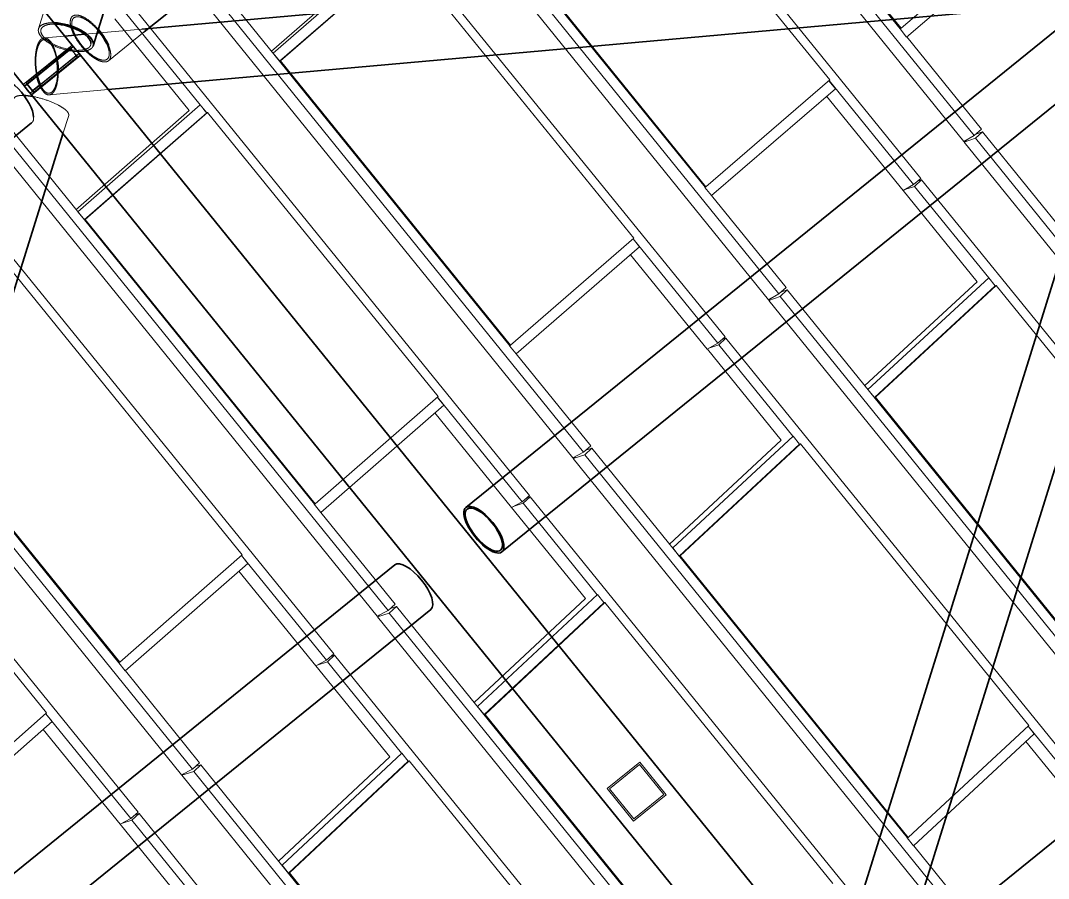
# Model space of a CAD drawing. Header units: millimetres. Extents: x 834681283 to 835686922, y 817551134 to 819407044.
# Drawn here: x 835292667 to 835297565, y 818151340 to 818155431 of the extents above; entities that cross this region are included whole.
import ezdxf

# ---------------------------------------------------------------- set-up
doc = ezdxf.new("R2010")
doc.units = ezdxf.units.MM
doc.header["$LTSCALE"] = 1200
doc.header["$MEASUREMENT"] = 0
for name, pattern in [('P01-MAGP-P-RF$0$P01_MS_01_N1-FloorPlan-PART2OFUPPERROOFSETTINGOUT$0$BH DASHED2', [3, 2, -1]), ('P01-MAGP-P-RF$0$P01_MS_01_N1-FloorPlan-PART2OFUPPERROOFSETTINGOUT$0$BH DASHED3', [2, 1, -1]), ('P01-MAGP-P-RF$0$PHANTOM', [2.5, 1.25, -0.25, 0.25, -0.25, 0.25, -0.25])]:
    doc.linetypes.add(name, pattern=pattern)
for name, color, linetype, lineweight in [('P01-MAGP-P-RF$0$MMH053__', 253, 'P01-MAGP-P-RF$0$PHANTOM', 40), ('P01-MAGP-P-RF$0$P01_MS_01_N1-FloorPlan-PART2OFUPPERROOFSETTINGOUT$0$S-BEAM', 253, 'Continuous', 35), ('P01-MAGP-P-RF$0$P01_MS_01_N1-FloorPlan-PART2OFUPPERROOFSETTINGOUT$0$S-BEAM-HIDN', 253, 'P01-MAGP-P-RF$0$P01_MS_01_N1-FloorPlan-PART2OFUPPERROOFSETTINGOUT$0$BH DASHED2', 18), ('P01-MAGP-P-RF$0$P01_MS_01_N1-FloorPlan-PART2OFUPPERROOFSETTINGOUT$0$S-COLS-HIDN', 253, 'P01-MAGP-P-RF$0$P01_MS_01_N1-FloorPlan-PART2OFUPPERROOFSETTINGOUT$0$BH DASHED3', 18), ('P01-MAGP-P-RF$0$ROOF MESH HALF TONE$0$A-GLAZ', 253, 'Continuous', 9), ('P01-MAGP-P-RF$0$ROOF MESH HALF TONE$0$A-MASS', 253, 'Continuous', 9)]:
    doc.layers.add(name, color=color, linetype=linetype, lineweight=lineweight)

# ---------------------------------------------------------------- blocks, each defined once
blk = doc.blocks.new('P01-MAGP-P-RF$0$P01_MS_01_N1-FloorPlan-PART2OFUPPERROOFSETTINGOUT$0$Circular Hollow Sections - CHS273x16_PSB98-8453023-PART 2 OF  UPPER ROOF SETTING OUT')
at = {"layer": 'P01-MAGP-P-RF$0$P01_MS_01_N1-FloorPlan-PART2OFUPPERROOFSETTINGOUT$0$S-BEAM'}
blk.add_line((63213.5, 54560.7), (69964.2, 59287.6), dxfattribs=at)
blk.add_ellipse((69885.9, 59399.4), major_axis=(-78.3, 111.8), ratio=0.398894, start_param=3.611324, end_param=6.274477, dxfattribs=at)
at = {"layer": 'P01-MAGP-P-RF$0$P01_MS_01_N1-FloorPlan-PART2OFUPPERROOFSETTINGOUT$0$S-BEAM-HIDN'}
blk.add_ellipse((69885.9, 59399.4), major_axis=(-78.3, 111.8), ratio=0.398894, start_param=3.141593, end_param=3.610959, dxfattribs=at)
blk = doc.blocks.new('P01-MAGP-P-RF$0$P01_MS_01_N1-FloorPlan-PART2OFUPPERROOFSETTINGOUT$0$Circular Hollow Sections - CHS273x16_PSB98-8453871-PART 2 OF  UPPER ROOF SETTING OUT')
at = {"layer": 'P01-MAGP-P-RF$0$P01_MS_01_N1-FloorPlan-PART2OFUPPERROOFSETTINGOUT$0$S-BEAM'}
blk.add_line((70529.5, 59683.4), (77125.8, 64302.2), dxfattribs=at)
for major_axis, start_param, end_param in [((-78.3, 111.8), 4.101589, 4.882462), ((-72.6, 103.6), 4.168854, 4.824046)]:
    blk.add_ellipse((70272.3, 59669.9), major_axis=major_axis, ratio=0.414146, start_param=start_param, end_param=end_param, dxfattribs=at)
at = {"layer": 'P01-MAGP-P-RF$0$P01_MS_01_N1-FloorPlan-PART2OFUPPERROOFSETTINGOUT$0$S-BEAM-HIDN'}
blk.add_line((70350.5, 59558.1), (70529.5, 59683.3), dxfattribs=at)
for major_axis, start_param, end_param in [((-72.6, 103.6), 0, 3.141593), ((-78.3, 111.8), 0, 3.141593), ((-78.3, 111.8), 4.882826, 6.283185), ((-72.6, 103.6), 4.82444, 6.283185), ((-72.6, 103.6), 3.141593, 4.16846), ((-78.3, 111.8), 3.141593, 4.101225)]:
    blk.add_ellipse((70272.3, 59669.9), major_axis=major_axis, ratio=0.414146, start_param=start_param, end_param=end_param, dxfattribs=at)
blk = doc.blocks.new('P01-MAGP-P-RF$0$P01_MS_01_N1-FloorPlan-PART2OFUPPERROOFSETTINGOUT$0$Circular Hollow Sections - CHS273x16_PSB98-8453937-PART 2 OF  UPPER ROOF SETTING OUT')
at = {"layer": 'P01-MAGP-P-RF$0$P01_MS_01_N1-FloorPlan-PART2OFUPPERROOFSETTINGOUT$0$S-BEAM'}
blk.add_line((80508.6, 59679.4), (73851, 55017.8), dxfattribs=at)
blk = doc.blocks.new('P01-MAGP-P-RF$0$P01_MS_01_N1-FloorPlan-PART2OFUPPERROOFSETTINGOUT$0$Circular Hollow Sections - CHS273x8_PSB100-8478965-PART 2 OF  UPPER ROOF SETTING OUT')
at = {"layer": 'P01-MAGP-P-RF$0$P01_MS_01_N1-FloorPlan-PART2OFUPPERROOFSETTINGOUT$0$S-BEAM'}
for p, q in [((73835.2, 55053.3), (75609, 59600.6)), ((75193.6, 59286.9), (73580.9, 55152.5))]:
    blk.add_line(p, q, dxfattribs=at)
for major_axis, start_param, end_param in [((-127.2, 49.6), 0, 3.141593), ((-127.2, 49.6), 3.141593, 6.283185), ((-119.7, 46.7), 3.141593, 6.283185), ((-119.7, 46.7), 0, 3.141593)]:
    blk.add_ellipse((73708, 55102.9), major_axis=major_axis, ratio=0.280357, start_param=start_param, end_param=end_param, dxfattribs=at)
at = {"layer": 'P01-MAGP-P-RF$0$P01_MS_01_N1-FloorPlan-PART2OFUPPERROOFSETTINGOUT$0$S-BEAM-HIDN'}
blk.add_line((75354.7, 59699.8), (75193.6, 59287), dxfattribs=at)
blk.add_ellipse((75481.9, 59650.2), major_axis=(-127.2, 49.6), ratio=0.280357, start_param=3.141593, end_param=6.283185, dxfattribs=at)
blk = doc.blocks.new('P01-MAGP-P-RF$0$P01_MS_01_N1-FloorPlan-PART2OFUPPERROOFSETTINGOUT$0$Circular Hollow Sections - CHS273x10_PSB97-8453118-PART 2 OF  UPPER ROOF SETTING OUT')
at = {"layer": 'P01-MAGP-P-RF$0$P01_MS_01_N1-FloorPlan-PART2OFUPPERROOFSETTINGOUT$0$S-BEAM'}
for p, q in [((71543.7, 57064.4), (67998.2, 54581.9)), ((64685.4, 51929), (71700.2, 56840.8))]:
    blk.add_line(p, q, dxfattribs=at)
blk.add_ellipse((71621.9, 56952.6), major_axis=(-78.3, 111.8), ratio=0.39395, start_param=3.141593, end_param=6.283185, dxfattribs=at)
blk = doc.blocks.new('P01-MAGP-P-RF$0$P01_MS_01_N1-FloorPlan-PART2OFUPPERROOFSETTINGOUT$0$Circular Hollow Sections - CHS273x10_PSB97-8454028-PART 2 OF  UPPER ROOF SETTING OUT')
at = {"layer": 'P01-MAGP-P-RF$0$P01_MS_01_N1-FloorPlan-PART2OFUPPERROOFSETTINGOUT$0$S-BEAM'}
for p, q in [((78969.6, 62264.2), (71900.7, 57314.4)), ((72057.3, 57090.8), (75273.4, 59342.7))]:
    blk.add_line(p, q, dxfattribs=at)
for major_axis, start_param, end_param in [((-78.3, 111.8), 0, 3.141593), ((-72.6, 103.6), 0, 3.141593), ((-78.3, 111.8), 3.141593, 6.283185), ((-72.6, 103.6), 3.141593, 6.283185)]:
    blk.add_ellipse((71979, 57202.6), major_axis=major_axis, ratio=0.398894, start_param=start_param, end_param=end_param, dxfattribs=at)
blk = doc.blocks.new('P01-MAGP-P-RF$0$P01_MS_01_N1-FloorPlan-PART2OFUPPERROOFSETTINGOUT$0$Circular Hollow Sections - CHS273x8_PSB100-8478740-PART 2 OF  UPPER ROOF SETTING OUT')
at = {"layer": 'P01-MAGP-P-RF$0$P01_MS_01_N1-FloorPlan-PART2OFUPPERROOFSETTINGOUT$0$S-BEAM'}
for p, q in [((74968.2, 59783.8), (70519.7, 59697.5)), ((70245.2, 59692.1), (70151.2, 59690.3)), ((70319, 59693.6), (70305.6, 59693.3)), ((70339.8, 59420.9), (74973.5, 59510.9))]:
    blk.add_line(p, q, dxfattribs=at)
for major_axis, start_param, end_param in [((-2.5, 128.5), 4.417857, 4.906023), ((-2.6, 136.5), 4.449265, 4.910862), ((-2.5, 128.5), 1.895448, 2.38997), ((-2.6, 136.5), 1.891747, 2.351695)]:
    blk.add_ellipse((70054.9, 59551.9), major_axis=major_axis, ratio=0.395327, start_param=start_param, end_param=end_param, dxfattribs=at)
at = {"layer": 'P01-MAGP-P-RF$0$P01_MS_01_N1-FloorPlan-PART2OFUPPERROOFSETTINGOUT$0$S-BEAM-HIDN'}
for p, q in [((70151.1, 59690.3), (70052.2, 59688.4)), ((70305.6, 59693.3), (70245.2, 59692.1)), ((70519.7, 59697.5), (70319.1, 59693.6)), ((70057.5, 59415.4), (70339.7, 59420.9))]:
    blk.add_line(p, q, dxfattribs=at)
for major_axis, start_param, end_param in [((-2.6, 136.5), 0, 1.891382), ((-2.5, 128.5), 0, 1.895061), ((-2.6, 136.5), 4.911226, 6.283185), ((-2.5, 128.5), 4.906411, 6.283185), ((-2.5, 128.5), 3.141593, 4.417469), ((-2.6, 136.5), 3.141593, 4.448901), ((-2.6, 136.5), 2.35206, 3.141593), ((-2.5, 128.5), 2.390358, 3.141593)]:
    blk.add_ellipse((70054.9, 59551.9), major_axis=major_axis, ratio=0.395327, start_param=start_param, end_param=end_param, dxfattribs=at)
blk = doc.blocks.new('P01-MAGP-P-RF$0$P01_MS_01_N1-FloorPlan-PART2OFUPPERROOFSETTINGOUT$0$Circular Hollow Sections - CHS273x12_5_PSB101-8478623-PART 2 OF  UPPER ROOF SETTING OUT')
at = {"layer": 'P01-MAGP-P-RF$0$P01_MS_01_N1-FloorPlan-PART2OFUPPERROOFSETTINGOUT$0$S-BEAM'}
for p, q in [((71736.3, 64124.3), (70061.5, 59818.4)), ((70283, 59634.9), (71990.8, 64025.3))]:
    blk.add_line(p, q, dxfattribs=at)
for centre, major_axis, start_param, end_param in [((71863.6, 64074.8), (-127.2, 49.5), 3.141593, 6.283185), ((70155.8, 59684.3), (-127.2, 49.5), 3.26889, 5.286309), ((70155.8, 59684.3), (-115.6, 45), 3.268401, 5.286227)]:
    blk.add_ellipse(centre, major_axis=major_axis, ratio=0.428187, start_param=start_param, end_param=end_param, dxfattribs=at)
at = {"layer": 'P01-MAGP-P-RF$0$P01_MS_01_N1-FloorPlan-PART2OFUPPERROOFSETTINGOUT$0$S-BEAM-HIDN'}
blk.add_line((70061.4, 59818.4), (70028.5, 59733.8), dxfattribs=at)
for major_axis, start_param, end_param in [((-127.2, 49.5), 5.286674, 6.283185), ((-127.2, 49.5), 0, 3.141593), ((-115.6, 45), 0, 3.141593), ((-115.6, 45), 5.286629, 6.283185), ((-115.6, 45), 3.141593, 3.268), ((-127.2, 49.5), 3.141593, 3.268525)]:
    blk.add_ellipse((70155.8, 59684.3), major_axis=major_axis, ratio=0.428187, start_param=start_param, end_param=end_param, dxfattribs=at)
blk = doc.blocks.new('P01-MAGP-P-RF$0$P01_MS_01_N1-FloorPlan-PART2OFUPPERROOFSETTINGOUT$0$Circular Hollow Sections - CHS273x8_PSB100-8478185-PART 2 OF  UPPER ROOF SETTING OUT')
at = {"layer": 'P01-MAGP-P-RF$0$P01_MS_01_N1-FloorPlan-PART2OFUPPERROOFSETTINGOUT$0$S-BEAM'}
for p, q in [((68422.8, 54914.3), (70109.8, 59226.3)), ((69794, 59168.4), (68168.6, 55013.7))]:
    blk.add_line(p, q, dxfattribs=at)
for centre, major_axis, start_param, end_param in [((70015.7, 59360.5), (-127.1, 49.7), 5.114446, 5.494503), ((68295.7, 54964), (-127.1, 49.7), 0, 3.141593), ((68295.7, 54964), (-127.1, 49.7), 3.141593, 6.283185), ((68295.7, 54964), (-119.7, 46.8), 0, 3.141593), ((68295.7, 54964), (-119.7, 46.8), 3.141593, 6.283185)]:
    blk.add_ellipse(centre, major_axis=major_axis, ratio=0.284211, start_param=start_param, end_param=end_param, dxfattribs=at)
at = {"layer": 'P01-MAGP-P-RF$0$P01_MS_01_N1-FloorPlan-PART2OFUPPERROOFSETTINGOUT$0$S-BEAM-HIDN'}
for p, q in [((69888.6, 59410.2), (69794, 59168.4)), ((70109.8, 59226.3), (70142.9, 59310.7))]:
    blk.add_line(p, q, dxfattribs=at)
for start_param, end_param in [(5.494867, 6.283185), (3.141593, 5.114081)]:
    blk.add_ellipse((70015.7, 59360.5), major_axis=(-127.1, 49.7), ratio=0.284211, start_param=start_param, end_param=end_param, dxfattribs=at)
blk = doc.blocks.new('P01-MAGP-P-RF$0$ROOF MESH HALF TONE')
at = {"layer": 'P01-MAGP-P-RF$0$ROOF MESH HALF TONE$0$A-GLAZ', "lineweight": 5}
for p, q in [((74440.1, 58914.6), (72722.3, 61372.7)), ((74124.2, 59446.8), (72759.1, 61400.1)), ((72671.8, 61347.8), (74389.6, 58889.7)), ((74172.4, 58728.7), (72448.8, 61185.6)), ((74128.5, 59449), (73128.3, 60880.3)), ((73143.9, 58758.1), (71778.2, 60712.1)), ((71689.9, 60660), (73407.8, 58202.1)), ((73459.5, 58226.7), (71741.5, 60684.7)), ((72770.2, 60656.2), (73772.8, 59227)), ((73189.5, 58039.6), (71466.1, 60496.6)), ((73148.3, 58760.2), (72148.5, 60190.7)), ((72163, 58069.1), (70796.6, 60023.8)), ((71135.4, 59539.9), (71754.5, 60006.9)), ((70707.5, 59972), (72425.6, 57514.1)), ((72478.2, 57538.4), (70760.1, 59996.3)), ((71701.7, 59982.1), (71128.1, 59549.5)), ((71782.7, 59965.7), (71163.6, 59498.8)), ((71168.1, 59500.9), (71787.2, 59967.8)), ((71787.2, 59967.8), (72789.2, 58539.3)), ((74756.5, 59914.8), (74128.5, 59449)), ((74152.3, 59405.6), (74780.3, 59871.4)), ((72206.7, 57350.6), (70483.5, 59807.8)), ((70718.1, 59294.2), (70394.4, 59755.7)), ((70771.2, 59318.1), (70447.1, 59780.2)), ((71135.4, 59539.9), (71164, 59499.1)), ((71168.1, 59500.9), (71163.6, 59498.8)), ((72167.5, 58071.2), (71168.1, 59500.9)), ((74123.7, 59446.4), (74152.3, 59405.6)), ((74128.5, 59449), (74124.2, 59446.8)), ((74477, 58942), (74152.8, 59405.9)), ((71181.4, 57380), (69814.4, 59335.1)), ((70154.2, 58849.9), (70771.6, 59318.4)), ((70800.1, 59277.6), (70771.6, 59318.4)), ((69724.8, 59283.8), (71443.1, 56826)), ((71496.3, 56849.8), (69778.1, 59307.5)), ((70718.1, 59294.2), (70146.4, 58860.3)), ((70799.8, 59277.3), (70182.4, 58808.9)), ((70186.9, 58810.9), (70804.3, 59279.4)), ((70800.4, 59276.4), (70786.2, 59296.6)), ((70799.8, 59277.3), (70804.3, 59279.4)), ((70799.8, 59277.4), (70800.1, 59277.6)), ((70804.3, 59279.4), (71805.7, 57851.5)), ((73772.8, 59227), (73148.3, 58760.2)), ((73796.5, 59183.7), (73768.4, 59223.8)), ((74135.7, 58701.2), (73768.9, 59224.1)), ((73172.1, 58716.9), (73796.5, 59183.7)), ((71224, 56661.7), (69501, 59119)), ((74084.4, 58676.1), (73751.8, 59150.3)), ((74440.1, 58914.6), (74477, 58942)), ((74481.8, 58929.9), (74445.5, 58901.1)), ((74448.8, 58921.1), (74481.8, 58929.9)), ((75849.4, 56973.4), (74481.8, 58929.9)), ((74389.6, 58889.7), (74440.1, 58914.6)), ((74445.5, 58901.1), (74390.8, 58886.5)), ((74390.8, 58886.5), (74403.4, 58896.5)), ((74390.8, 58886.5), (76108.2, 56429.6)), ((76162.9, 56444.2), (74445.5, 58901.1)), ((70154.2, 58849.9), (70182.7, 58809.1)), ((70186.9, 58810.9), (70182.4, 58808.9)), ((71185.9, 57382), (70186.9, 58810.9)), ((73143.4, 58757.7), (73172.1, 58716.9)), ((73148.3, 58760.2), (73143.9, 58758.1)), ((74135.7, 58701.2), (74172.4, 58728.7)), ((73496.1, 58254.1), (73172.5, 58717.2)), ((74084.4, 58676.1), (74135.7, 58701.2)), ((74139.6, 58692.8), (74092.8, 58680.2)), ((74175.6, 58721.7), (74139.6, 58692.8)), ((74462.1, 58232.8), (74139.6, 58692.8)), ((74156, 58716.4), (74175.6, 58721.7)), ((75899.4, 56263.7), (74175.6, 58721.7)), ((70199.1, 56690.6), (68831.7, 58646.2)), ((74406.3, 58218.1), (74084.9, 58676.4)), ((68741.8, 58595.3), (70460.3, 56137.6)), ((70513.9, 56160.8), (68795.4, 58618.5)), ((69821.5, 58590.9), (70822.3, 57163.7)), ((72789.2, 58539.3), (72167.5, 58071.2)), ((72812.9, 58496.1), (72784.9, 58536.1)), ((73153, 58012.1), (72785.3, 58536.4)), ((72191.1, 58028), (72812.9, 58496.1)), ((73100.7, 57987.4), (72767.7, 58462.1)), ((70241.4, 55973), (68518.6, 58430.4)), ((73459.5, 58226.7), (73496.1, 58254.1)), ((73500.9, 58242.3), (73464.9, 58213.4)), ((73469.4, 58234.1), (73500.9, 58242.3)), ((74869.2, 56285.3), (73500.9, 58242.3)), ((73407.8, 58202.1), (73459.5, 58226.7)), ((73464.9, 58213.4), (73408.9, 58198.9)), ((73408.9, 58198.9), (73420.3, 58208)), ((73408.9, 58198.9), (75126.6, 55742)), ((75182.6, 55756.6), (73464.9, 58213.4)), ((74406.3, 58218.1), (73837.2, 57761.3)), ((73851, 57742.4), (74462.5, 58233.2)), ((74490.5, 58192.4), (73879, 57701.6)), ((73883.8, 57702.9), (74495.3, 58193.7)), ((74490.9, 58192.7), (74462.5, 58233.2)), ((74490.5, 58192.4), (74495.3, 58193.7)), ((74490.5, 58192.4), (74490.9, 58192.7)), ((74495.3, 58193.7), (75488.3, 56777.7)), ((70203.7, 56692.6), (69205.1, 58120.8)), ((72162.5, 58068.8), (72191.1, 58028)), ((72167.5, 58071.2), (72163, 58069.1)), ((72514.7, 57565.9), (72191.5, 58028.2)), ((73100.7, 57987.4), (73153, 58012.1)), ((73157, 58003.8), (73109, 57991.2)), ((73153, 58012.1), (73189.5, 58039.6)), ((73192.9, 58032.7), (73157, 58003.8)), ((73479.2, 57544.3), (73157, 58003.8)), ((73173.9, 58027.8), (73192.9, 58032.7)), ((74916.2, 55574.8), (73192.9, 58032.7)), ((73422.4, 57529.6), (73101.3, 57987.6)), ((68838.9, 57902.5), (69839, 56475.9)), ((71805.7, 57851.5), (71185.9, 57382)), ((71829.3, 57808.4), (71801.4, 57848.3)), ((72170.3, 57323), (71801.7, 57848.6)), ((71209.6, 57338.9), (71829.3, 57808.4)), ((72117.4, 57298.8), (71784.1, 57774.1)), ((73851, 57742.4), (73879.4, 57701.9)), ((73883.8, 57702.9), (73879, 57701.6)), ((74874.2, 56286.2), (73883.8, 57702.9)), ((72478.2, 57538.4), (72514.7, 57565.9)), ((72519.4, 57554.5), (72483.6, 57525.5)), ((72489.4, 57546.9), (72519.4, 57554.5)), ((73888.4, 55597), (72519.4, 57554.5)), ((72425.6, 57514.1), (72478.2, 57538.4)), ((72483.6, 57525.5), (72426.6, 57511.1)), ((72426.6, 57511.1), (72436.9, 57519.3)), ((72426.6, 57511.1), (74144.8, 55054.1)), ((74201.7, 55068.6), (72483.6, 57525.5)), ((73422.4, 57529.7), (72856.5, 57072.4)), ((72870.8, 57052.7), (73479.5, 57544.6)), ((73507.5, 57503.9), (72898.8, 57012)), ((72903.7, 57013.3), (73512.4, 57505.1)), ((73507.9, 57504.1), (73479.5, 57544.6)), ((73507.5, 57503.9), (73512.4, 57505.1)), ((73507.6, 57503.9), (73507.9, 57504.1)), ((73512.4, 57505.1), (74504.3, 56090.3)), ((71181, 57379.7), (71209.6, 57338.9)), ((71185.9, 57382), (71181.4, 57380)), ((71532.7, 56877.4), (71209.9, 57339.1)), ((72117.4, 57298.8), (72170.3, 57323)), ((72174.5, 57314.9), (72125.2, 57302.4)), ((72170.3, 57323), (72206.7, 57350.6)), ((72210.3, 57343.9), (72174.5, 57314.9)), ((72496.4, 56855.7), (72174.5, 57314.9)), ((72191.7, 57339.2), (72210.3, 57343.9)), ((73933.1, 54886), (72210.3, 57343.9)), ((72438.9, 56841.3), (72118, 57299.1)), ((70822.3, 57163.7), (70203.7, 56692.6)), ((70845.9, 57120.7), (70818, 57160.5)), ((71187.7, 56634.1), (70818.4, 57160.8)), ((70227.3, 56649.6), (70845.9, 57120.7)), ((71134.3, 56610.5), (70800.7, 57086.3)), ((72870.8, 57052.7), (72899.1, 57012.3)), ((72903.7, 57013.3), (72898.8, 57012)), ((73893.4, 55597.9), (72903.7, 57013.3)), ((71496.3, 56849.8), (71532.7, 56877.4)), ((71537.4, 56866.4), (71501.6, 56837.4)), ((71508.9, 56859.3), (71537.4, 56866.4)), ((72906.8, 54908.5), (71537.4, 56866.4)), ((71443.1, 56826), (71496.3, 56849.8)), ((71501.6, 56837.4), (71444, 56823.1)), ((71444, 56823.1), (71453.2, 56830.5)), ((71444, 56823.1), (73162.6, 54366.1)), ((73220.2, 54380.4), (71501.6, 56837.4)), ((72438.9, 56841.3), (71875.2, 56383.5)), ((71889.8, 56363.1), (72496.7, 56855.9)), ((71922.8, 56323.7), (72529.6, 56816.6)), ((72524.9, 56815.6), (72496.7, 56855.9)), ((72524.7, 56815.3), (72529.6, 56816.6)), ((72529.6, 56816.6), (73520.6, 55402.8)), ((72524.7, 56815.3), (71917.8, 56322.5)), ((72524.7, 56815.4), (72524.9, 56815.6)), ((70198.8, 56690.4), (70227.3, 56649.6)), ((70203.7, 56692.6), (70199.1, 56690.6)), ((70550.2, 56188.5), (70227.6, 56649.8)), ((71134.3, 56610.5), (71187.7, 56634.1)), ((71192, 56626.1), (71141.6, 56613.7)), ((71187.7, 56634.1), (71224, 56661.7)), ((71227.7, 56655.2), (71192, 56626.1)), ((71513.6, 56167.2), (71192, 56626.1)), ((71209.6, 56650.7), (71227.7, 56655.2)), ((72950.1, 54197.4), (71227.7, 56655.2)), ((71455.7, 56153), (71134.9, 56610.8)), ((69839, 56475.9), (69220.8, 56003.1)), ((69244.4, 55960.1), (69862.7, 56432.9)), ((69862.7, 56432.9), (69834.8, 56472.7)), ((70205.1, 55945.2), (69835.1, 56472.9)), ((70151.6, 55922.4), (69817.8, 56398.6)), ((71889.8, 56363.1), (71918.1, 56322.7)), ((71922.8, 56323.7), (71917.8, 56322.5)), ((72911.9, 54909.5), (71922.8, 56323.7)), ((70513.9, 56160.8), (70550.2, 56188.5)), ((70460.3, 56137.6), (70513.9, 56160.8)), ((70519.1, 56149), (70461.1, 56134.9)), ((70461.1, 56134.9), (70469.1, 56141.5)), ((70461.1, 56134.9), (72180.1, 53677.8)), ((70554.7, 56178), (70519.1, 56149)), ((72238.1, 53691.9), (70519.1, 56149)), ((70527.9, 56171.5), (70554.7, 56178)), ((71924.7, 54219.9), (70554.7, 56178)), ((71455.8, 56153), (70893.1, 55694.4)), ((70908, 55673.5), (71513.9, 56167.3)), ((71542.1, 56127), (71513.9, 56167.3)), ((71541.9, 56126.8), (70936.1, 55633)), ((70941, 55634.2), (71546.9, 56128)), ((71541.9, 56126.8), (71546.9, 56128)), ((71542, 56126.8), (71542.1, 56127)), ((71546.9, 56128), (72537.1, 54715.1)), ((74504.3, 56090.3), (73893.4, 55597.9)), ((74527.5, 56048.4), (74500.3, 56087.1)), ((74880.4, 55545.8), (74500.7, 56087.4)), ((73916.5, 55556), (74527.5, 56048.4)), ((74823.7, 55531), (74484.9, 56014.1)), ((70151.6, 55922.4), (70205.1, 55945.2)), ((70209.5, 55937.5), (70158, 55925.2)), ((70205.1, 55945.2), (70241.4, 55973)), ((70245.2, 55966.6), (70209.5, 55937.5)), ((70531, 55478.6), (70209.5, 55937.5)), ((70227.4, 55962.4), (70245.2, 55966.6)), ((71967.1, 53508.8), (70245.2, 55966.6)), ((70473, 55464.8), (70152.2, 55922.7)), ((70908, 55673.5), (70936.3, 55633.2)), ((70941, 55634.2), (70936.1, 55633)), ((71929.8, 54220.9), (70941, 55634.2)), ((73888.2, 55596.4), (73916.5, 55556)), ((73888.4, 55596.9), (73888.6, 55596.7)), ((73893.4, 55597.9), (73888.6, 55596.7)), ((74237.6, 55097.6), (73916.8, 55556.2))]:
    blk.add_line(p, q, dxfattribs=at)
at = {"layer": 'P01-MAGP-P-RF$0$ROOF MESH HALF TONE$0$A-MASS', "lineweight": 5}
for points, knots in [([(26562.4, 74606.9), (26761.6, 74322.5), (27146.8, 73772.4), (27692.3, 72993.3), (28212.8, 72249.9), (28631.9, 71651.3), (28962.1, 71179.8), (29208.1, 70828.5), (29453.3, 70478.3), (29657.8, 70186.2), (29821.5, 69952.4), (29985.3, 69718.5), (30190.2, 69425.9), (30436.3, 69074.4), (30682.7, 68722.5), (30929.4, 68370.1), (31135.3, 68076.1), (31300.2, 67840.6), (31423.9, 67663.9), (31547.8, 67487), (31671.8, 67310), (31795.8, 67132.8), (31961.4, 66896.4), (32251.5, 66482.1), (32583.9, 66007.3), (32917.4, 65531), (33168.1, 65173), (33419.4, 64814.1), (33671.2, 64454.5), (33923.7, 64093.9), (34261.1, 63612), (34684.6, 63007.2), (35195.7, 62277.2), (35709.9, 61542.9), (36227.4, 60803.8), (36922.1, 59811.8), (37624.1, 58809.1), (38334.4, 57794.7), (39050.5, 56772), (39956.9, 55477.6), (40879.8, 54159.6), (41628.8, 53089.9), (42196.1, 52279.7), (42769, 51461.4), (43346.6, 50636.6), (43927.9, 49806.4), (44511.9, 48972.4), (45097.7, 48135.7), (45684.5, 47297.8), (46271.1, 46459.9), (46856.8, 45623.5), (47441.5, 44788.5), (48219.3, 43677.6), (49188.3, 42293.7), (50151.9, 40917.6), (50919, 39822), (51683.6, 38730.1), (52634.7, 37371.8), (53768.6, 35752.4), (54707.5, 34411.5), (55455.1, 33343.8), (56014, 32545.6), (56571.2, 31749.9), (57126.6, 30956.6), (57680.4, 30165.8), (58140.4, 29508.9), (58507.6, 28984.5), (58736.7, 28657.3), (58919.8, 28395.8), (59057, 28199.8), (59194.1, 28004), (59331.1, 27808.3), (59468, 27612.8), (59650.5, 27352.3), (59878.2, 27027), (60151.1, 26637.3), (60514.4, 26118.4), (60967.6, 25471.3), (61509.7, 24697), (62050.3, 23925), (62589.3, 23155.2), (63126.7, 22387.7), (63662.6, 21622.4), (64196.9, 20859.3), (64729.7, 20098.3), (65261.1, 19339.5), (65702.6, 18708.9), (66055.1, 18205.5), (66319.1, 17828.4), (66582.8, 17451.9), (66846.1, 17075.9), (67109.2, 16700.1), (67459.9, 16199.2), (67898.8, 15572.4), (68427.7, 14817.1), (68960.2, 14056.5), (69498, 13288.5), (70223.9, 12251.9), (71151.7, 10926.9), (71923.6, 9824.4), (72319, 9259.7)], [0, 0, 0, 0, 0.011905, 0.02381, 0.035714, 0.047619, 0.053571, 0.059524, 0.065476, 0.071429, 0.074405, 0.077381, 0.083333, 0.089286, 0.095238, 0.10119, 0.107143, 0.110119, 0.113095, 0.116071, 0.119048, 0.122024, 0.125, 0.130952, 0.142857, 0.14881, 0.154762, 0.160714, 0.166667, 0.172619, 0.178571, 0.190476, 0.202381, 0.214286, 0.22619, 0.238095, 0.261905, 0.27381, 0.285714, 0.309524, 0.333333, 0.345238, 0.357143, 0.369048, 0.380952, 0.392857, 0.404762, 0.416667, 0.428571, 0.440476, 0.452381, 0.464286, 0.47619, 0.5, 0.52381, 0.535714, 0.547619, 0.571429, 0.595238, 0.619048, 0.630952, 0.642857, 0.654762, 0.666667, 0.678571, 0.690476, 0.696429, 0.702381, 0.705357, 0.708333, 0.71131, 0.714286, 0.717262, 0.720238, 0.72619, 0.732143, 0.738095, 0.75, 0.761905, 0.77381, 0.785714, 0.797619, 0.809524, 0.821429, 0.833333, 0.845238, 0.857143, 0.863095, 0.869048, 0.875, 0.880952, 0.886905, 0.892857, 0.904762, 0.916667, 0.928571, 0.940476, 0.952381, 0.97619, 1, 1, 1, 1]), ([(72319, 9259.7), (72269.6, 9330.3), (72171, 9471), (71975.1, 9750.9), (71635.1, 10236.5), (71157.2, 10918.9), (70595, 11721.9), (70042.4, 12511), (69498, 13288.5), (68960.2, 14056.5), (68427.7, 14817.1), (67898.8, 15572.4), (67459.9, 16199.2), (67109.2, 16700.1), (66846.1, 17075.9), (66582.8, 17451.9), (66319.1, 17828.4), (66055.1, 18205.5), (65790.7, 18583), (65526, 18961.1), (65172.5, 19465.9), (64818.3, 19971.8), (64463.3, 20478.8), (64196.7, 20859.5), (63929.7, 21240.8), (63662.4, 21622.7), (63394.6, 22005.1), (63171.2, 22324.2), (62992.2, 22579.7), (62857.9, 22771.5), (62723.5, 22963.5), (62589, 23155.6), (62454.4, 23347.8), (62274.8, 23604.3), (61960.2, 24053.6), (61329.5, 24954.3), (60424.6, 26246.7), (59332.2, 27806.7), (58416.4, 29114.7), (57772.4, 30034.5), (57403.5, 30561.2), (57126.4, 30957), (56848.9, 31353.3), (56571, 31750.2), (56292.6, 32147.8), (55920.9, 32678.7), (55268.8, 33609.9), (54332.9, 34946.6), (53391, 36291.7), (52633.8, 37373.1), (52064.1, 38186.7), (51492.5, 39003), (50919, 39822), (50343.7, 40643.7), (49766.5, 41468), (49187.5, 42294.9), (48606.9, 43124), (48024.9, 43955.3), (47441.5, 44788.5), (46856.8, 45623.5), (46271.1, 46459.9), (45684.5, 47297.8), (45097.7, 48135.7), (44511.9, 48972.4), (43927.9, 49806.4), (43346.6, 50636.6), (42769, 51461.4), (42196.1, 52279.7), (41628.8, 53089.9), (41067, 53892.1), (40510.6, 54686.8), (39959.4, 55474), (39231, 56514.3), (38332.3, 57797.8), (37448, 59060.7), (36748.4, 60059.8), (36227.4, 60803.8), (35709.9, 61542.9), (35002.9, 62552.6), (34291.9, 63568), (33576.3, 64590), (33042.4, 65352.5), (32511, 66111.5), (31981.8, 66867.2), (31454.6, 67620.1), (31016.8, 68245.4), (30667.3, 68744.5), (30405.5, 69118.4), (30144.1, 69491.8), (29882.9, 69864.7), (29665.5, 70175.2), (29491.7, 70423.5), (29361.4, 70609.6), (29231, 70795.8), (29057, 71044.3), (28838.6, 71356.2), (28574.2, 71733.8), (28217, 72243.9), (27759.1, 72897.9), (27182.4, 73721.5), (26774, 74304.7), (26562.4, 74606.9)], [0, 0, 0, 0, 0.002976, 0.005952, 0.011905, 0.02381, 0.035714, 0.047619, 0.059524, 0.071429, 0.083333, 0.095238, 0.107143, 0.113095, 0.119048, 0.125, 0.130952, 0.136905, 0.142857, 0.14881, 0.154762, 0.166667, 0.172619, 0.178571, 0.184524, 0.190476, 0.196429, 0.202381, 0.205357, 0.208333, 0.21131, 0.214286, 0.217262, 0.220238, 0.22619, 0.238095, 0.261905, 0.285714, 0.309524, 0.321429, 0.327381, 0.333333, 0.339286, 0.345238, 0.35119, 0.357143, 0.369048, 0.392857, 0.416667, 0.428571, 0.440476, 0.452381, 0.464286, 0.47619, 0.488095, 0.5, 0.511905, 0.52381, 0.535714, 0.547619, 0.559524, 0.571429, 0.583333, 0.595238, 0.607143, 0.619048, 0.630952, 0.642857, 0.654762, 0.666667, 0.678571, 0.690476, 0.702381, 0.72619, 0.75, 0.761905, 0.77381, 0.785714, 0.797619, 0.822917, 0.835565, 0.848214, 0.860863, 0.873512, 0.886161, 0.89881, 0.905134, 0.911458, 0.917783, 0.924107, 0.930432, 0.933594, 0.936756, 0.939918, 0.94308, 0.949405, 0.955729, 0.962054, 0.974702, 0.987351, 1, 1, 1, 1])]:
    blk.add_open_spline(points, degree=3, knots=knots, dxfattribs=at)
blk = doc.blocks.new('P01-MAGP-P-RF')
at = {"layer": 'P01-MAGP-P-RF$0$P01_MS_01_N1-FloorPlan-PART2OFUPPERROOFSETTINGOUT$0$S-BEAM'}
for p, q in [((835292918.5, 818155307.6), (835289138, 818159976.4)), ((835292685.4, 818155118.8), (835288904.8, 818159787.6)), ((835292918.5, 818155307.6), (835292685.4, 818155118.8)), ((835292698.7, 818155127.8), (835292907, 818155296.5)), ((835292907, 818155296.5), (835292914.9, 818155286.7)), ((835292928.6, 818155295.2), (835292918.5, 818155307.6)), ((835292927.3, 818155271.3), (835292938.9, 818155257)), ((835292952.6, 818155265.5), (835292938.4, 818155283.1)), ((835292719.5, 818155076.7), (835292952.6, 818155265.5)), ((835292938.9, 818155257), (835292730.7, 818155088.3)), ((835296727.9, 818150603.3), (835292952.6, 818155265.5)), ((835292711.9, 818155111.5), (835292698.7, 818155127.8)), ((835292699.5, 818155101.4), (835292685.4, 818155118.8)), ((835292719.5, 818155076.7), (835292699.5, 818155101.4)), ((835292730.7, 818155088.3), (835292711.9, 818155111.5)), ((835296494.7, 818150414.5), (835292719.5, 818155076.7)), ((835292758.2, 818155122.8), (835292724.8, 818155095.6))]:
    blk.add_line(p, q, dxfattribs=at)
at = {"layer": 'P01-MAGP-P-RF$0$P01_MS_01_N1-FloorPlan-PART2OFUPPERROOFSETTINGOUT$0$S-BEAM-HIDN'}
for p, q in [((835292913.1, 818155314.3), (835292680, 818155125.5)), ((835292693.7, 818155134), (835292901.9, 818155302.7)), ((835292713.2, 818155084.5), (835292946.4, 818155273.3)), ((835292901.9, 818155302.7), (835292907, 818155296.5)), ((835292914.9, 818155286.7), (835292927.3, 818155271.3)), ((835292938.4, 818155283.1), (835292928.6, 818155295.2)), ((835292933, 818155264.3), (835292758.3, 818155122.8)), ((835292698.7, 818155127.8), (835292693.7, 818155134))]:
    blk.add_line(p, q, dxfattribs=at)
at = {"layer": 'P01-MAGP-P-RF$0$P01_MS_01_N1-FloorPlan-PART2OFUPPERROOFSETTINGOUT$0$S-COLS-HIDN'}
for p, q in [((835295462.5, 818151768.7), (835295617.9, 818151894.6)), ((835295743.8, 818151739.1), (835295617.9, 818151894.6)), ((835295473.8, 818151767.5), (835295616.8, 818151883.3)), ((835295732.5, 818151740.3), (835295616.8, 818151883.3)), ((835295588.4, 818151613.3), (835295462.5, 818151768.7)), ((835295473.8, 818151767.5), (835295589.5, 818151624.5)), ((835295588.4, 818151613.3), (835295743.8, 818151739.1)), ((835295589.5, 818151624.5), (835295732.5, 818151740.3))]:
    blk.add_line(p, q, dxfattribs=at)
at = {"layer": 'P01-MAGP-P-RF$0$MMH053__', "rotation": 3.998948738169357}
blk.add_blockref('P01-MAGP-P-RF$0$ROOF MESH HALF TONE', (835227060.7, 818090920.1), dxfattribs=at)
at = {"layer": 'P01-MAGP-P-RF$0$P01_MS_01_N1-FloorPlan-PART2OFUPPERROOFSETTINGOUT$0$S-BEAM', "linetype": 'P01-MAGP-P-RF$0$P01_MS_01_N1-FloorPlan-PART2OFUPPERROOFSETTINGOUT$0$BH DASHED2', "lineweight": 18, "rotation": 3.998948738169357}
for name in ['P01-MAGP-P-RF$0$P01_MS_01_N1-FloorPlan-PART2OFUPPERROOFSETTINGOUT$0$Circular Hollow Sections - CHS273x16_PSB98-8453871-PART 2 OF  UPPER ROOF SETTING OUT', 'P01-MAGP-P-RF$0$P01_MS_01_N1-FloorPlan-PART2OFUPPERROOFSETTINGOUT$0$Circular Hollow Sections - CHS273x12_5_PSB101-8478623-PART 2 OF  UPPER ROOF SETTING OUT', 'P01-MAGP-P-RF$0$P01_MS_01_N1-FloorPlan-PART2OFUPPERROOFSETTINGOUT$0$Circular Hollow Sections - CHS273x10_PSB97-8454028-PART 2 OF  UPPER ROOF SETTING OUT', 'P01-MAGP-P-RF$0$P01_MS_01_N1-FloorPlan-PART2OFUPPERROOFSETTINGOUT$0$Circular Hollow Sections - CHS273x16_PSB98-8453937-PART 2 OF  UPPER ROOF SETTING OUT', 'P01-MAGP-P-RF$0$P01_MS_01_N1-FloorPlan-PART2OFUPPERROOFSETTINGOUT$0$Circular Hollow Sections - CHS273x8_PSB100-8478740-PART 2 OF  UPPER ROOF SETTING OUT', 'P01-MAGP-P-RF$0$P01_MS_01_N1-FloorPlan-PART2OFUPPERROOFSETTINGOUT$0$Circular Hollow Sections - CHS273x8_PSB100-8478965-PART 2 OF  UPPER ROOF SETTING OUT', 'P01-MAGP-P-RF$0$P01_MS_01_N1-FloorPlan-PART2OFUPPERROOFSETTINGOUT$0$Circular Hollow Sections - CHS273x16_PSB98-8453023-PART 2 OF  UPPER ROOF SETTING OUT', 'P01-MAGP-P-RF$0$P01_MS_01_N1-FloorPlan-PART2OFUPPERROOFSETTINGOUT$0$Circular Hollow Sections - CHS273x8_PSB100-8478185-PART 2 OF  UPPER ROOF SETTING OUT', 'P01-MAGP-P-RF$0$P01_MS_01_N1-FloorPlan-PART2OFUPPERROOFSETTINGOUT$0$Circular Hollow Sections - CHS273x10_PSB97-8453118-PART 2 OF  UPPER ROOF SETTING OUT']:
    blk.add_blockref(name, (835227060.7, 818090920.1), dxfattribs=at)

msp = doc.modelspace()

# ---------------------------------------------------------------- block references
msp.add_blockref('P01-MAGP-P-RF', (0, 0))

doc.saveas('drawing.dxf')
